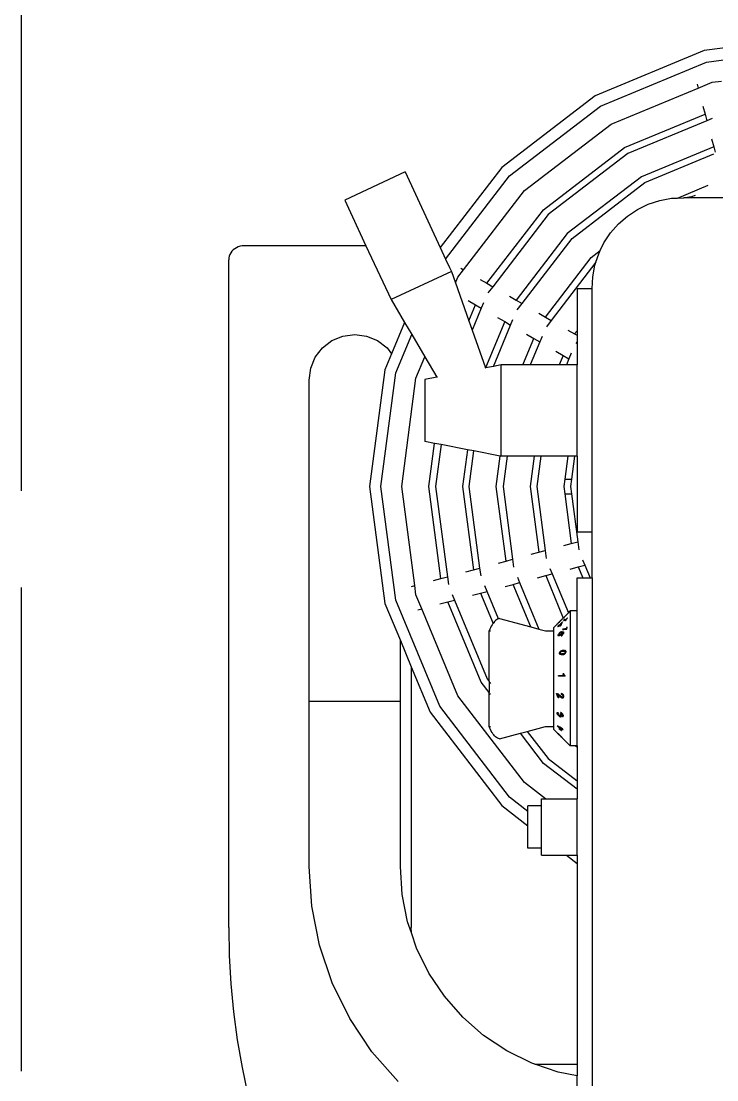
# Model space of a CAD drawing. Header units: millimetres. Extents: x 44692 to 101945, y -26273 to 14445.
# Drawn here: x 67417 to 67783, y -20654 to -20098 of the extents above; entities that cross this region are included whole.
import ezdxf

# ---------------------------------------------------------------- set-up
doc = ezdxf.new("R2010")
doc.units = ezdxf.units.MM
doc.header["$LTSCALE"] = 100
doc.linetypes.add('DASHEDX2', pattern=[3.048, 2.54, -0.508])
doc.layers.add('Area proceso', color=90, linetype='DASHEDX2')
doc.layers.add('Maquinas', color=200, linetype='Continuous')

msp = doc.modelspace()

# ---------------------------------------------------------------- linework, layer by layer
at = {"layer": 'Area proceso'}
msp.add_line((67417.432, -20090.329), (67417.432, -20906.329), dxfattribs=at)
at = {"layer": 'Maquinas'}
for p, q in [((67837.301, -20105.141), (67775.969, -20113.215)), ((67777.232, -20119.233), (67836.952, -20111.371)), ((67775.969, -20113.215), (67718.816, -20136.889)), ((67721.582, -20142.284), (67777.232, -20119.233)), ((67780.076, -20129.846), (67784.985, -20129.2)), ((67727.076, -20151.799), (67772.749, -20132.881)), ((67772.2, -20130.836), (67772.749, -20132.881)), ((67772.749, -20132.881), (67780.076, -20129.846)), ((67718.816, -20136.889), (67669.738, -20174.548)), ((67673.794, -20178.953), (67721.582, -20142.284)), ((67775.282, -20142.338), (67776.418, -20146.576)), ((67681.564, -20186.722), (67727.076, -20151.799)), ((67734.165, -20164.078), (67776.418, -20146.576)), ((67777.335, -20149.999), (67735.937, -20167.147)), ((67776.418, -20146.576), (67777.335, -20149.999)), ((67780.196, -20148.814), (67777.335, -20149.999)), ((67779.869, -20159.456), (67781.005, -20163.694)), ((67691.589, -20196.747), (67734.165, -20164.078)), ((67735.937, -20167.147), (67694.095, -20199.254)), ((67781.005, -20163.694), (67743.026, -20179.425)), ((67744.798, -20182.495), (67781.072, -20167.47)), ((67781.005, -20163.694), (67781.753, -20166.488)), ((67618.935, -20176.927), (67587.246, -20191.704)), ((67618.935, -20176.927), (67637.448, -20216.629)), ((67669.738, -20174.548), (67637.448, -20216.629)), ((67640.259, -20222.657), (67673.794, -20178.953)), ((67743.026, -20179.425), (67704.12, -20209.279)), ((67706.626, -20211.785), (67744.798, -20182.495)), ((67761.971, -20190.596), (67778.048, -20183.937)), ((67649.655, -20228.306), (67681.564, -20186.722)), ((67752.62, -20191.877), (67758.815, -20190.737)), ((67758.815, -20190.737), (67761.807, -20190.664)), ((67761.807, -20190.664), (67761.971, -20190.596)), ((67761.971, -20190.596), (67765.106, -20190.436)), ((67765.106, -20190.436), (67765.203, -20190.436)), ((67767.2, -20190.326), (67765.203, -20190.436)), ((67788.17, -20190.436), (67765.203, -20190.436)), ((67769.26, -20189.938), (67767.2, -20190.326)), ((67771.251, -20189.281), (67769.26, -20189.938)), ((67587.246, -20191.704), (67598.437, -20215.703)), ((67740.963, -20196.575), (67746.634, -20193.834)), ((67746.634, -20193.834), (67752.62, -20191.877)), ((67661.933, -20235.395), (67691.589, -20196.747)), ((67694.095, -20199.254), (67665.003, -20237.167)), ((67730.967, -20204.194), (67735.709, -20200.049)), ((67735.709, -20200.049), (67740.963, -20196.575)), ((67726.821, -20208.936), (67730.967, -20204.194)), ((67704.12, -20209.279), (67677.281, -20244.256)), ((67680.351, -20246.028), (67706.626, -20211.785)), ((67723.347, -20214.19), (67726.821, -20208.936)), ((67528.068, -20218.568), (67527.488, -20219.365)), ((67528.756, -20217.848), (67528.068, -20218.568)), ((67529.542, -20217.216), (67528.756, -20217.848)), ((67530.41, -20216.684), (67529.542, -20217.216)), ((67531.346, -20216.261), (67530.41, -20216.684)), ((67532.335, -20215.953), (67531.346, -20216.261)), ((67533.359, -20215.766), (67532.335, -20215.953)), ((67534.401, -20215.703), (67533.359, -20215.766)), ((67598.437, -20215.703), (67534.401, -20215.703)), ((67598.437, -20215.703), (67611.584, -20243.898)), ((67637.448, -20216.629), (67640.259, -20222.657)), ((67716.651, -20221.81), (67721.441, -20218.135)), ((67720.607, -20219.861), (67721.441, -20218.135)), ((67721.441, -20218.135), (67723.347, -20214.19)), ((67526.487, -20222.071), (67526.418, -20223.027)), ((67526.418, -20330.363), (67526.418, -20223.027)), ((67526.69, -20221.131), (67526.487, -20222.071)), ((67527.026, -20220.224), (67526.69, -20221.131)), ((67527.488, -20219.365), (67527.026, -20220.224)), ((67640.259, -20222.657), (67642.298, -20227.03)), ((67692.629, -20253.117), (67716.651, -20221.81)), ((67719.145, -20224.333), (67720.607, -20219.861)), ((67643.273, -20229.121), (67611.584, -20243.898)), ((67642.298, -20227.03), (67643.273, -20229.121)), ((67643.273, -20229.121), (67645.417, -20235.19)), ((67646.641, -20232.234), (67649.655, -20228.306)), ((67648.265, -20227.482), (67648.141, -20227.432)), ((67648.265, -20227.482), (67649.655, -20228.306)), ((67719.145, -20224.333), (67695.698, -20254.889)), ((67717.51, -20232.042), (67718.649, -20225.848)), ((67718.649, -20225.848), (67719.145, -20224.333)), ((67645.417, -20235.19), (67646.641, -20232.234)), ((67645.417, -20235.19), (67652.419, -20255.017)), ((67658.4, -20233.355), (67661.933, -20235.395)), ((67717.209, -20238.333), (67717.51, -20232.042)), ((67661.933, -20235.395), (67665.003, -20237.167)), ((67665.003, -20237.167), (67662.476, -20240.46)), ((67717.209, -20238.333), (67709.226, -20238.333)), ((67709.226, -20238.333), (67709.226, -20260.349)), ((67717.209, -20366.059), (67717.209, -20238.333)), ((67611.584, -20243.898), (67618.693, -20255.943)), ((67652.084, -20244.457), (67655.884, -20246.651)), ((67660.138, -20245.562), (67658.953, -20248.423)), ((67673.747, -20242.215), (67677.281, -20244.256)), ((67677.281, -20244.256), (67680.351, -20246.028)), ((67677.824, -20249.321), (67680.351, -20246.028)), ((67652.419, -20255.017), (67655.884, -20246.651)), ((67658.953, -20248.423), (67654.169, -20259.973)), ((67655.884, -20246.651), (67658.953, -20248.423)), ((67689.095, -20251.076), (67692.629, -20253.117)), ((67618.693, -20255.943), (67611.866, -20272.425)), ((67618.693, -20255.943), (67622.416, -20262.252)), ((67652.419, -20255.017), (67654.169, -20259.973)), ((67671.232, -20255.512), (67661.171, -20279.8)), ((67665.298, -20279.018), (67674.301, -20257.284)), ((67667.432, -20253.318), (67671.232, -20255.512)), ((67671.232, -20255.512), (67674.301, -20257.284)), ((67674.301, -20257.284), (67675.486, -20254.423)), ((67692.629, -20253.117), (67695.698, -20254.889)), ((67695.698, -20254.889), (67693.171, -20258.182)), ((67586.333, -20263.098), (67592.531, -20262.282)), ((67592.531, -20262.282), (67598.73, -20263.098)), ((67614.074, -20282.391), (67622.416, -20262.252)), ((67622.416, -20262.252), (67629.345, -20273.991)), ((67654.169, -20259.973), (67661.171, -20279.8)), ((67682.78, -20262.179), (67686.579, -20264.373)), ((67704.443, -20259.937), (67707.976, -20261.978)), ((67709.226, -20260.349), (67707.976, -20261.978)), ((67707.976, -20261.978), (67709.226, -20262.699)), ((67709.226, -20260.349), (67709.226, -20262.699)), ((67709.226, -20262.699), (67709.226, -20266.122)), ((67575.597, -20269.296), (67580.557, -20265.491)), ((67580.557, -20265.491), (67586.333, -20263.098)), ((67598.73, -20263.098), (67604.506, -20265.491)), ((67604.506, -20265.491), (67609.466, -20269.296)), ((67680.832, -20278.248), (67686.579, -20264.373)), ((67689.649, -20266.145), (67684.636, -20278.248)), ((67686.579, -20264.373), (67689.649, -20266.145)), ((67690.834, -20263.284), (67689.649, -20266.145)), ((67709.226, -20266.122), (67708.519, -20267.043)), ((67709.226, -20266.122), (67709.226, -20278.248)), ((67571.791, -20274.256), (67575.597, -20269.296)), ((67611.866, -20272.425), (67608.406, -20280.778)), ((67609.466, -20269.296), (67611.866, -20272.425)), ((67624.687, -20285.235), (67629.345, -20273.991)), ((67629.345, -20273.991), (67635.669, -20284.707)), ((67698.127, -20271.04), (67701.927, -20273.234)), ((67701.927, -20273.234), (67699.85, -20278.248)), ((67701.927, -20273.234), (67704.996, -20275.006)), ((67706.181, -20272.145), (67704.996, -20275.006)), ((67569.399, -20280.032), (67571.791, -20274.256)), ((67665.298, -20279.018), (67661.171, -20279.8)), ((67669.312, -20278.248), (67665.298, -20279.018)), ((67680.832, -20278.248), (67669.312, -20278.248)), ((67669.312, -20326.145), (67669.312, -20278.248)), ((67684.636, -20278.248), (67680.832, -20278.248)), ((67699.85, -20278.248), (67684.636, -20278.248)), ((67703.654, -20278.248), (67699.85, -20278.248)), ((67704.996, -20275.006), (67703.654, -20278.248)), ((67709.226, -20278.248), (67703.654, -20278.248)), ((67709.226, -20326.145), (67709.226, -20278.248)), ((67568.583, -20286.231), (67569.399, -20280.032)), ((67608.406, -20280.778), (67600.331, -20342.111)), ((67606.212, -20342.111), (67614.074, -20282.391)), ((67617.2, -20342.111), (67624.687, -20285.235)), ((67635.669, -20284.707), (67629.397, -20285.911)), ((67636.018, -20284.64), (67635.669, -20284.707)), ((67661.171, -20279.8), (67660.841, -20279.874)), ((67568.583, -20454.837), (67568.583, -20286.231)), ((67629.397, -20285.911), (67629.397, -20318.481)), ((67634.362, -20319.435), (67629.397, -20318.481)), ((67631.377, -20342.111), (67634.362, -20319.435)), ((67637.819, -20320.098), (67634.362, -20319.435)), ((67637.819, -20320.098), (67634.922, -20342.111)), ((67651.648, -20322.753), (67637.819, -20320.098)), ((67651.648, -20322.753), (67649.099, -20342.111)), ((67655.105, -20323.417), (67651.648, -20322.753)), ((67652.643, -20342.111), (67655.105, -20323.417)), ((67668.933, -20326.072), (67655.105, -20323.417)), ((67666.821, -20342.111), (67668.933, -20326.072)), ((67669.312, -20326.145), (67668.933, -20326.072)), ((67672.467, -20326.145), (67669.312, -20326.145)), ((67672.467, -20326.145), (67670.365, -20342.111)), ((67686.645, -20326.145), (67672.467, -20326.145)), ((67686.645, -20326.145), (67684.543, -20342.111)), ((67690.189, -20326.145), (67686.645, -20326.145)), ((67690.189, -20326.145), (67688.087, -20342.111)), ((67704.367, -20326.145), (67690.189, -20326.145)), ((67704.367, -20326.145), (67702.773, -20338.254)), ((67707.911, -20326.145), (67704.367, -20326.145)), ((67707.911, -20326.145), (67706.317, -20338.254)), ((67709.226, -20326.145), (67707.911, -20326.145)), ((67709.226, -20326.145), (67709.226, -20366.059)), ((67526.487, -20330.363), (67526.418, -20330.363)), ((67526.418, -20573.614), (67526.418, -20330.363)), ((67702.773, -20338.254), (67702.265, -20342.111)), ((67702.773, -20338.254), (67706.317, -20338.254)), ((67706.317, -20338.254), (67705.809, -20342.111)), ((67600.331, -20342.111), (67608.406, -20403.443)), ((67614.074, -20401.831), (67606.212, -20342.111)), ((67624.041, -20394.077), (67617.2, -20342.111)), ((67637.736, -20390.408), (67631.377, -20342.111)), ((67634.922, -20342.111), (67641.159, -20389.491)), ((67649.099, -20342.111), (67654.854, -20385.821)), ((67658.277, -20384.904), (67652.643, -20342.111)), ((67671.972, -20381.234), (67666.821, -20342.111)), ((67670.365, -20342.111), (67675.395, -20380.317)), ((67684.543, -20342.111), (67689.09, -20376.648)), ((67688.087, -20342.111), (67692.514, -20375.73)), ((67702.265, -20342.111), (67702.777, -20345.998)), ((67702.777, -20345.998), (67706.208, -20372.061)), ((67702.777, -20345.998), (67706.321, -20345.998)), ((67705.809, -20342.111), (67706.321, -20345.998)), ((67706.321, -20345.998), (67709.632, -20371.144)), ((67717.209, -20366.059), (67709.226, -20366.059)), ((67717.209, -20379.896), (67717.209, -20366.059)), ((67702.267, -20373.117), (67706.208, -20372.061)), ((67706.208, -20372.061), (67709.632, -20371.144)), ((67709.632, -20371.144), (67710.173, -20375.259)), ((67685.148, -20377.704), (67689.09, -20376.648)), ((67689.09, -20376.648), (67692.514, -20375.73)), ((67692.514, -20375.73), (67693.055, -20379.846)), ((67654.854, -20385.821), (67658.277, -20384.904)), ((67658.819, -20389.019), (67658.277, -20384.904)), ((67668.03, -20382.291), (67671.972, -20381.234)), ((67671.972, -20381.234), (67675.395, -20380.317)), ((67675.395, -20380.317), (67675.937, -20384.432)), ((67695.01, -20385.106), (67696.195, -20387.967)), ((67705.652, -20385.433), (67709.889, -20384.298)), ((67709.889, -20384.298), (67713.313, -20383.38)), ((67709.889, -20384.298), (67712.255, -20390.008)), ((67712.128, -20380.519), (67713.313, -20383.38)), ((67713.313, -20383.38), (67716.058, -20390.008)), ((67717.209, -20390.008), (67717.209, -20379.896)), ((67633.794, -20391.464), (67637.736, -20390.408)), ((67637.736, -20390.408), (67641.159, -20389.491)), ((67641.159, -20389.491), (67641.701, -20393.606)), ((67650.912, -20386.877), (67654.854, -20385.821)), ((67677.892, -20389.693), (67679.077, -20392.554)), ((67688.533, -20390.02), (67692.771, -20388.884)), ((67692.771, -20388.884), (67696.195, -20387.967)), ((67692.771, -20388.884), (67702.013, -20411.195)), ((67696.195, -20387.967), (67704.679, -20408.45)), ((67709.226, -20390.008), (67712.255, -20390.008)), ((67709.226, -20407.453), (67709.226, -20390.008)), ((67712.255, -20390.008), (67712.34, -20390.213)), ((67712.255, -20390.008), (67716.058, -20390.008)), ((67716.058, -20390.008), (67717.209, -20390.008)), ((67716.058, -20390.008), (67716.143, -20390.213)), ((67717.209, -20390.008), (67717.209, -20677.391)), ((67622.352, -20394.53), (67624.041, -20394.077)), ((67624.687, -20398.987), (67624.041, -20394.077)), ((67661.959, -20397.141), (67660.774, -20394.28)), ((67671.415, -20394.607), (67675.653, -20393.471)), ((67675.653, -20393.471), (67679.077, -20392.554)), ((67684.896, -20415.784), (67675.653, -20393.471)), ((67679.077, -20392.554), (67689.184, -20416.955)), ((67637.125, -20457.481), (67614.074, -20401.831)), ((67627.722, -20406.314), (67624.687, -20398.987)), ((67641.417, -20402.645), (67644.841, -20401.727)), ((67643.656, -20398.867), (67644.841, -20401.727)), ((67644.841, -20401.727), (67661.988, -20443.126)), ((67654.297, -20399.193), (67658.535, -20398.058)), ((67658.535, -20398.058), (67661.959, -20397.141)), ((67658.535, -20398.058), (67665.128, -20413.975)), ((67667.934, -20411.566), (67661.959, -20397.141)), ((67608.406, -20403.443), (67616.48, -20422.936)), ((67625.677, -20406.862), (67627.722, -20406.314)), ((67646.641, -20451.987), (67627.722, -20406.314)), ((67637.179, -20403.78), (67641.417, -20402.645)), ((67658.919, -20444.898), (67641.417, -20402.645)), ((67704.679, -20408.45), (67705.682, -20407.453)), ((67709.226, -20407.453), (67705.682, -20407.453)), ((67705.682, -20407.453), (67705.682, -20478.333)), ((67709.226, -20478.297), (67709.226, -20407.453)), ((67665.977, -20412.964), (67665.498, -20413.496)), ((67666.473, -20412.498), (67665.977, -20412.964)), ((67666.984, -20412.1), (67666.473, -20412.498)), ((67667.507, -20411.772), (67666.984, -20412.1)), ((67667.934, -20411.566), (67667.507, -20411.772)), ((67668.04, -20411.516), (67667.934, -20411.566)), ((67668.58, -20411.332), (67668.04, -20411.516)), ((67668.58, -20411.332), (67684.896, -20415.784)), ((67696.821, -20416.264), (67702.013, -20411.195)), ((67699.775, -20413.356), (67700.003, -20413.124)), ((67700.061, -20413.05), (67699.787, -20413.321)), ((67700.118, -20413.012), (67699.873, -20413.255)), ((67699.929, -20413.269), (67700.206, -20412.995)), ((67700.175, -20413.005), (67699.943, -20413.233)), ((67699.963, -20413.159), (67700.11, -20413.014)), ((67700.003, -20413.124), (67700.263, -20412.864)), ((67700.362, -20412.748), (67700.061, -20413.05)), ((67700.11, -20413.014), (67700.345, -20412.779)), ((67700.338, -20412.792), (67700.118, -20413.012)), ((67700.403, -20412.776), (67700.175, -20413.005)), ((67700.206, -20412.995), (67700.403, -20412.797)), ((67700.263, -20412.864), (67700.332, -20412.795)), ((67700.332, -20412.795), (67700.362, -20412.748)), ((67700.539, -20412.592), (67700.338, -20412.792)), ((67700.345, -20412.779), (67700.541, -20412.583)), ((67700.585, -20412.589), (67700.403, -20412.776)), ((67700.403, -20412.797), (67700.571, -20412.624)), ((67700.719, -20412.411), (67700.539, -20412.592)), ((67700.541, -20412.583), (67700.69, -20412.431)), ((67700.571, -20412.624), (67700.741, -20412.451)), ((67700.713, -20412.452), (67700.585, -20412.589)), ((67700.69, -20412.431), (67700.785, -20412.332)), ((67700.778, -20412.375), (67700.713, -20412.452)), ((67700.88, -20412.25), (67700.719, -20412.411)), ((67700.741, -20412.451), (67700.885, -20412.303)), ((67701.212, -20411.947), (67700.778, -20412.375)), ((67700.785, -20412.332), (67701.216, -20411.904)), ((67701.013, -20412.115), (67700.88, -20412.25)), ((67700.885, -20412.303), (67701.006, -20412.177)), ((67701.006, -20412.177), (67701.101, -20412.075)), ((67701.114, -20412.012), (67701.013, -20412.115)), ((67701.101, -20412.075), (67701.169, -20411.998)), ((67701.181, -20411.942), (67701.114, -20412.012)), ((67701.169, -20411.998), (67701.212, -20411.947)), ((67701.216, -20411.904), (67701.181, -20411.942)), ((67702.013, -20411.195), (67704.679, -20408.45)), ((67702.481, -20412.012), (67702.069, -20412.44)), ((67702.069, -20412.44), (67702.402, -20412.44)), ((67702.31, -20410.806), (67702.401, -20410.806)), ((67702.766, -20410.378), (67702.336, -20410.806)), ((67702.401, -20410.806), (67702.678, -20410.53)), ((67703.178, -20412.44), (67702.402, -20412.44)), ((67702.857, -20412.012), (67702.481, -20412.012)), ((67702.678, -20410.53), (67702.819, -20410.379)), ((67702.795, -20410.378), (67702.74, -20410.378)), ((67703.188, -20409.972), (67702.795, -20410.378)), ((67703.038, -20410.15), (67702.819, -20410.379)), ((67702.857, -20412.012), (67703.373, -20412.012)), ((67703.038, -20410.15), (67703.321, -20409.858)), ((67703.178, -20412.44), (67703.255, -20412.44)), ((67703.63, -20409.522), (67703.188, -20409.972)), ((67703.255, -20412.44), (67703.508, -20412.164)), ((67703.321, -20409.858), (67703.65, -20409.522)), ((67703.489, -20411.833), (67703.373, -20412.012)), ((67703.65, -20411.607), (67703.489, -20411.833)), ((67703.519, -20412.127), (67703.565, -20412.013)), ((67703.565, -20412.013), (67703.697, -20411.784)), ((67703.995, -20411.156), (67703.65, -20411.607)), ((67703.697, -20411.784), (67703.892, -20411.493)), ((67703.892, -20411.493), (67704.142, -20411.156)), ((67704.142, -20411.156), (67703.995, -20411.156)), ((67704.679, -20408.45), (67704.709, -20408.521)), ((67663.428, -20417.053), (67663.093, -20417.921)), ((67663.093, -20444.565), (67663.093, -20417.921)), ((67663.792, -20416.233), (67663.428, -20417.053)), ((67663.428, -20417.921), (67663.792, -20417.921)), ((67664.183, -20415.463), (67663.792, -20416.233)), ((67664.598, -20414.749), (67664.183, -20415.463)), ((67665.037, -20414.092), (67664.598, -20414.749)), ((67665.128, -20413.975), (67665.037, -20414.092)), ((67665.498, -20413.496), (67665.128, -20413.975)), ((67684.896, -20415.784), (67689.184, -20416.955)), ((67689.184, -20416.955), (67692.723, -20417.921)), ((67692.723, -20417.921), (67696.821, -20417.921)), ((67696.821, -20416.264), (67696.821, -20417.921)), ((67696.821, -20417.921), (67696.821, -20468.058)), ((67698.919, -20414.186), (67698.957, -20414.143)), ((67699.009, -20414.103), (67698.943, -20414.165)), ((67698.957, -20414.143), (67699.043, -20414.054)), ((67699.117, -20413.999), (67699.009, -20414.103)), ((67699.043, -20414.054), (67699.086, -20414.015)), ((67699.086, -20414.015), (67699.302, -20413.809)), ((67699.266, -20413.853), (67699.117, -20413.999)), ((67699.13, -20415.806), (67699.573, -20415.335)), ((67699.269, -20415.806), (67699.13, -20415.806)), ((67699.133, -20414.015), (67699.176, -20413.983)), ((67699.236, -20413.894), (67699.154, -20413.985)), ((67699.176, -20413.983), (67699.282, -20413.888)), ((67699.379, -20413.743), (67699.236, -20413.894)), ((67699.447, -20413.676), (67699.266, -20413.853)), ((67699.559, -20415.498), (67699.269, -20415.806)), ((67699.282, -20413.888), (67699.447, -20413.732)), ((67699.285, -20415.335), (67699.696, -20414.907)), ((67699.302, -20413.809), (67699.583, -20413.535)), ((67699.559, -20415.335), (67699.325, -20415.335)), ((67699.42, -20413.684), (67699.376, -20413.732)), ((67699.583, -20413.535), (67699.379, -20413.743)), ((67699.391, -20413.719), (67699.432, -20413.68)), ((67699.478, -20413.624), (67699.42, -20413.684)), ((67699.432, -20413.68), (67699.5, -20413.615)), ((67699.649, -20413.476), (67699.447, -20413.676)), ((67699.447, -20413.732), (67699.659, -20413.528)), ((67699.561, -20413.539), (67699.478, -20413.624)), ((67699.5, -20413.615), (67699.593, -20413.524)), ((67699.712, -20415.335), (67699.559, -20415.498)), ((67699.626, -20413.535), (67699.576, -20413.575)), ((67699.667, -20413.437), (67699.581, -20413.52)), ((67699.583, -20413.561), (67699.619, -20413.52)), ((67699.593, -20413.524), (67699.705, -20413.414)), ((67699.619, -20413.52), (67699.683, -20413.452)), ((67699.754, -20413.416), (67699.626, -20413.535)), ((67699.873, -20413.255), (67699.649, -20413.476)), ((67699.659, -20413.528), (67699.929, -20413.269)), ((67699.787, -20413.321), (67699.667, -20413.437)), ((67699.683, -20413.452), (67699.775, -20413.356)), ((67699.78, -20414.907), (67699.696, -20414.907)), ((67699.705, -20413.414), (67699.829, -20413.292)), ((67699.712, -20415.335), (67700.028, -20415.335)), ((67699.943, -20413.233), (67699.754, -20413.416)), ((67699.976, -20414.907), (67699.78, -20414.907)), ((67699.829, -20413.292), (67699.963, -20413.159)), ((67701.399, -20413.395), (67699.976, -20414.907)), ((67700.028, -20415.335), (67700.594, -20415.335)), ((67700.115, -20414.907), (67701.142, -20413.816)), ((67700.493, -20414.907), (67700.115, -20414.907)), ((67700.463, -20418.62), (67700.263, -20418.781)), ((67700.657, -20418.486), (67700.463, -20418.62)), ((67700.702, -20414.907), (67700.493, -20414.907)), ((67700.594, -20415.335), (67700.914, -20414.986)), ((67700.837, -20418.384), (67700.657, -20418.486)), ((67700.79, -20414.635), (67700.702, -20414.907)), ((67701.142, -20413.816), (67700.79, -20414.635)), ((67700.84, -20418.726), (67701.169, -20418.277)), ((67701.008, -20418.314), (67700.858, -20418.375)), ((67700.914, -20414.986), (67701.135, -20414.318)), ((67701.169, -20418.277), (67701.008, -20418.314)), ((67701.135, -20414.318), (67701.538, -20413.395)), ((67701.171, -20420.423), (67702.462, -20418.69)), ((67701.571, -20418.353), (67701.223, -20418.754)), ((67701.538, -20413.395), (67701.399, -20413.395)), ((67701.881, -20416.753), (67701.529, -20417.181)), ((67701.529, -20417.181), (67702.359, -20417.181)), ((67702.168, -20418.587), (67701.571, -20418.353)), ((67701.881, -20416.753), (67702.867, -20416.753)), ((67702.462, -20418.69), (67702.168, -20418.587)), ((67703.656, -20417.181), (67702.359, -20417.181)), ((67703.506, -20416.753), (67702.897, -20416.753)), ((67703.554, -20416.574), (67703.506, -20416.753)), ((67703.639, -20416.347), (67703.554, -20416.574)), ((67703.782, -20416.049), (67703.639, -20416.347)), ((67703.656, -20417.181), (67703.872, -20416.905)), ((67703.864, -20415.897), (67703.782, -20416.049)), ((67703.847, -20416.754), (67703.878, -20416.525)), ((67703.872, -20416.905), (67703.847, -20416.754)), ((67703.972, -20415.897), (67703.864, -20415.897)), ((67703.878, -20416.525), (67703.967, -20416.233)), ((67703.967, -20416.233), (67704.114, -20415.897)), ((67704.114, -20415.897), (67703.972, -20415.897)), ((67616.48, -20454.837), (67616.48, -20422.936)), ((67616.48, -20422.936), (67622.213, -20436.776)), ((67699.226, -20420.311), (67699.253, -20420.129)), ((67699.244, -20420.432), (67699.226, -20420.311)), ((67699.3, -20420.518), (67699.244, -20420.432)), ((67699.253, -20420.129), (67699.337, -20419.915)), ((67699.393, -20420.57), (67699.3, -20420.518)), ((67699.337, -20419.915), (67699.479, -20419.671)), ((67699.524, -20420.587), (67699.393, -20420.57)), ((67699.479, -20419.671), (67699.678, -20419.396)), ((67699.698, -20420.568), (67699.524, -20420.587)), ((67699.66, -20419.806), (67699.635, -20419.919)), ((67699.635, -20419.919), (67699.641, -20420.013)), ((67699.641, -20420.013), (67699.68, -20420.08)), ((67699.712, -20419.681), (67699.66, -20419.806)), ((67699.678, -20419.396), (67699.867, -20419.169)), ((67699.68, -20420.08), (67699.751, -20420.12)), ((67699.887, -20420.509), (67699.698, -20420.568)), ((67699.792, -20419.545), (67699.712, -20419.681)), ((67699.751, -20420.12), (67699.856, -20420.133)), ((67699.9, -20419.396), (67699.792, -20419.545)), ((67699.856, -20420.133), (67699.975, -20420.12)), ((67700.307, -20420.273), (67699.887, -20420.509)), ((67699.89, -20419.145), (67700.263, -20418.781)), ((67700.113, -20419.158), (67699.9, -20419.396)), ((67699.975, -20420.12), (67700.237, -20420.017)), ((67700.348, -20418.958), (67700.113, -20419.158)), ((67700.38, -20419.928), (67700.237, -20420.017)), ((67700.307, -20420.273), (67700.524, -20420.108)), ((67700.348, -20418.958), (67700.594, -20418.809)), ((67700.526, -20419.817), (67700.38, -20419.928)), ((67700.524, -20420.108), (67700.727, -20419.924)), ((67700.667, -20419.69), (67700.526, -20419.817)), ((67700.594, -20418.809), (67700.84, -20418.726)), ((67700.803, -20419.548), (67700.667, -20419.69)), ((67700.727, -20419.924), (67700.917, -20419.722)), ((67700.936, -20419.389), (67700.803, -20419.548)), ((67701.93, -20419.033), (67700.895, -20420.423)), ((67700.895, -20420.423), (67701.171, -20420.423)), ((67700.917, -20419.722), (67701.094, -20419.503)), ((67701.076, -20419.192), (67700.936, -20419.389)), ((67701.17, -20419.016), (67701.076, -20419.192)), ((67701.094, -20419.503), (67701.212, -20419.333)), ((67701.219, -20418.867), (67701.17, -20419.016)), ((67701.212, -20419.333), (67701.235, -20419.293)), ((67701.223, -20418.754), (67701.219, -20418.867)), ((67701.235, -20419.293), (67701.314, -20419.166)), ((67701.314, -20419.166), (67701.464, -20418.845)), ((67701.464, -20418.845), (67701.696, -20418.944)), ((67701.696, -20418.944), (67701.93, -20419.033)), ((67700.001, -20429.756), (67700.01, -20429.606)), ((67700.023, -20429.889), (67700.001, -20429.756)), ((67700.01, -20429.606), (67700.049, -20429.439)), ((67700.049, -20429.439), (67700.118, -20429.256)), ((67700.118, -20429.256), (67700.244, -20429.017)), ((67700.244, -20429.017), (67700.399, -20428.806)), ((67700.389, -20429.397), (67700.38, -20429.527)), ((67700.38, -20429.527), (67700.408, -20429.645)), ((67700.436, -20429.256), (67700.389, -20429.397)), ((67700.399, -20428.806), (67700.501, -20428.703)), ((67700.408, -20429.645), (67700.474, -20429.752)), ((67700.515, -20429.114), (67700.436, -20429.256)), ((67700.474, -20429.752), (67700.596, -20429.839)), ((67700.501, -20428.703), (67700.586, -20428.622)), ((67700.62, -20428.985), (67700.515, -20429.114)), ((67700.586, -20428.622), (67700.802, -20428.464)), ((67700.753, -20428.867), (67700.62, -20428.985)), ((67701.112, -20428.672), (67700.753, -20428.867)), ((67700.802, -20428.464), (67701.097, -20428.313)), ((67701.431, -20428.206), (67701.097, -20428.313)), ((67701.112, -20428.672), (67701.365, -20428.61)), ((67701.365, -20428.61), (67701.672, -20428.572)), ((67701.651, -20428.167), (67701.431, -20428.206)), ((67701.805, -20428.141), (67701.651, -20428.167)), ((67701.672, -20428.572), (67702.033, -20428.559)), ((67702.228, -20428.12), (67701.805, -20428.141)), ((67702.033, -20428.559), (67702.384, -20428.573)), ((67702.717, -20428.151), (67702.228, -20428.12)), ((67702.549, -20429.752), (67702.351, -20429.839)), ((67702.384, -20428.573), (67702.661, -20428.615)), ((67702.705, -20429.645), (67702.549, -20429.752)), ((67702.661, -20428.615), (67702.997, -20428.78)), ((67702.911, -20429.424), (67702.705, -20429.645)), ((67702.717, -20428.151), (67703.07, -20428.247)), ((67702.85, -20429.931), (67703.038, -20429.748)), ((67703.014, -20429.251), (67702.935, -20429.395)), ((67702.997, -20428.78), (67703.054, -20428.876)), ((67703.062, -20429.111), (67703.014, -20429.251)), ((67703.038, -20429.748), (67703.205, -20429.519)), ((67703.054, -20428.876), (67703.075, -20428.986)), ((67703.075, -20428.986), (67703.062, -20429.111)), ((67703.301, -20428.405), (67703.07, -20428.247)), ((67703.205, -20429.519), (67703.332, -20429.256)), ((67703.427, -20428.625), (67703.301, -20428.405)), ((67703.332, -20429.256), (67703.401, -20429.074)), ((67703.401, -20429.074), (67703.44, -20428.908)), ((67703.449, -20428.758), (67703.427, -20428.625)), ((67703.44, -20428.908), (67703.449, -20428.758)), ((67700.15, -20430.109), (67700.023, -20429.889)), ((67700.382, -20430.266), (67700.15, -20430.109)), ((67700.669, -20430.343), (67700.382, -20430.266)), ((67700.596, -20429.839), (67701.067, -20429.94)), ((67701.24, -20430.392), (67700.669, -20430.343)), ((67701.415, -20429.952), (67701.067, -20429.94)), ((67701.24, -20430.392), (67701.68, -20430.373)), ((67701.641, -20429.945), (67701.415, -20429.952)), ((67701.781, -20429.94), (67701.641, -20429.945)), ((67701.68, -20430.373), (67702.036, -20430.314)), ((67702.094, -20429.902), (67701.781, -20429.94)), ((67702.036, -20430.314), (67702.334, -20430.22)), ((67702.351, -20429.839), (67702.094, -20429.902)), ((67702.334, -20430.22), (67702.6, -20430.097)), ((67702.6, -20430.097), (67702.85, -20429.931)), ((67622.213, -20436.776), (67632.079, -20460.596)), ((67622.213, -20436.776), (67622.213, -20573.614)), ((67701.805, -20440.448), (67701.991, -20440.898)), ((67702.22, -20440.448), (67701.805, -20440.448)), ((67701.991, -20440.898), (67702.121, -20441.125)), ((67702.38, -20440.784), (67702.22, -20440.448)), ((67702.58, -20441.076), (67702.38, -20440.784)), ((67663.093, -20450.338), (67658.919, -20444.898)), ((67661.988, -20443.126), (67663.093, -20444.565)), ((67663.093, -20444.565), (67663.093, -20450.338)), ((67663.428, -20445.002), (67663.792, -20445.476)), ((67699.501, -20441.732), (67699.505, -20441.496)), ((67703.021, -20441.732), (67699.501, -20441.732)), ((67699.505, -20441.496), (67699.52, -20441.304)), ((67699.52, -20441.304), (67702.254, -20441.304)), ((67702.121, -20441.125), (67702.254, -20441.304)), ((67702.799, -20441.305), (67702.58, -20441.076)), ((67702.846, -20441.338), (67702.799, -20441.305)), ((67702.846, -20441.338), (67703.025, -20441.456)), ((67703.021, -20441.732), (67703.025, -20441.456)), ((67681.564, -20497.499), (67646.641, -20451.987)), ((67663.093, -20468.058), (67663.093, -20450.338)), ((67663.792, -20451.249), (67663.428, -20450.775)), ((67698.508, -20450.787), (67698.657, -20450.798)), ((67698.919, -20452.18), (67698.508, -20450.787)), ((67698.657, -20450.798), (67698.808, -20450.837)), ((67698.808, -20450.837), (67699.067, -20450.952)), ((67699.067, -20450.952), (67699.337, -20451.119)), ((67699.079, -20451.382), (67699.356, -20452.32)), ((67699.355, -20451.562), (67699.079, -20451.382)), ((67700.552, -20452.155), (67699.337, -20451.119)), ((67699.923, -20452.057), (67699.355, -20451.562)), ((67699.923, -20452.057), (67700.375, -20452.452)), ((67700.935, -20450.868), (67700.951, -20450.987)), ((67701.17, -20450.906), (67700.935, -20450.868)), ((67700.951, -20450.987), (67701.014, -20451.308)), ((67701.014, -20451.308), (67701.309, -20451.356)), ((67701.384, -20450.976), (67701.17, -20450.906)), ((67701.309, -20451.356), (67701.442, -20451.415)), ((67701.577, -20451.076), (67701.384, -20450.976)), ((67701.442, -20451.415), (67701.563, -20451.496)), ((67701.563, -20451.496), (67701.671, -20451.596)), ((67701.725, -20451.19), (67701.577, -20451.076)), ((67701.671, -20451.596), (67701.761, -20451.712)), ((67701.905, -20451.368), (67701.749, -20451.208)), ((67701.761, -20451.712), (67701.888, -20451.99)), ((67701.888, -20451.99), (67701.924, -20452.255)), ((67702.037, -20451.553), (67701.905, -20451.368)), ((67702.146, -20451.764), (67702.037, -20451.553)), ((67702.231, -20452), (67702.146, -20451.764)), ((67702.284, -20452.238), (67702.231, -20452)), ((67568.583, -20541.683), (67568.583, -20454.837)), ((67568.583, -20454.837), (67616.48, -20454.837)), ((67616.48, -20541.683), (67616.48, -20454.837)), ((67673.794, -20505.269), (67637.125, -20457.481)), ((67699.242, -20453.091), (67698.919, -20452.18)), ((67699.63, -20453.091), (67699.242, -20453.091)), ((67699.356, -20452.32), (67699.63, -20453.091)), ((67700.375, -20452.452), (67700.707, -20452.717)), ((67700.947, -20452.447), (67700.552, -20452.155)), ((67700.707, -20452.717), (67700.823, -20452.792)), ((67700.823, -20452.792), (67700.971, -20452.887)), ((67701.246, -20452.596), (67700.947, -20452.447)), ((67700.971, -20452.887), (67701.206, -20453.001)), ((67701.206, -20453.001), (67701.421, -20453.065)), ((67701.501, -20452.646), (67701.246, -20452.596)), ((67701.421, -20453.065), (67701.624, -20453.086)), ((67701.713, -20452.601), (67701.501, -20452.646)), ((67701.624, -20453.086), (67701.71, -20453.077)), ((67701.71, -20453.077), (67701.806, -20453.068)), ((67701.86, -20452.465), (67701.713, -20452.601)), ((67701.806, -20453.068), (67701.963, -20453.013)), ((67701.924, -20452.255), (67701.86, -20452.465)), ((67701.963, -20453.013), (67702.094, -20452.922)), ((67702.094, -20452.922), (67702.198, -20452.794)), ((67702.198, -20452.794), (67702.268, -20452.635)), ((67702.268, -20452.635), (67702.297, -20452.449)), ((67702.297, -20452.449), (67702.284, -20452.238)), ((67632.079, -20460.596), (67669.738, -20509.674)), ((67698.758, -20461.057), (67698.788, -20460.921)), ((67698.766, -20461.218), (67698.758, -20461.057)), ((67698.812, -20461.399), (67698.766, -20461.218)), ((67698.788, -20460.921), (67698.855, -20460.819)), ((67698.85, -20461.487), (67698.812, -20461.399)), ((67698.904, -20461.599), (67698.85, -20461.487)), ((67698.855, -20460.819), (67698.958, -20460.748)), ((67699.04, -20461.818), (67698.904, -20461.599)), ((67698.958, -20460.748), (67699.097, -20460.711)), ((67699.219, -20462.062), (67699.04, -20461.818)), ((67699.097, -20460.711), (67699.411, -20461.139)), ((67699.228, -20461.238), (67699.157, -20461.389)), ((67699.157, -20461.389), (67699.186, -20461.586)), ((67699.186, -20461.586), (67699.271, -20461.759)), ((67699.414, -20462.283), (67699.219, -20462.062)), ((67699.411, -20461.139), (67699.228, -20461.238)), ((67699.271, -20461.759), (67699.305, -20461.821)), ((67699.305, -20461.821), (67699.413, -20461.966)), ((67699.413, -20461.966), (67699.533, -20462.099)), ((67699.846, -20462.66), (67699.414, -20462.283)), ((67699.533, -20462.099), (67699.664, -20462.221)), ((67700.086, -20462.487), (67699.664, -20462.221)), ((67699.846, -20462.66), (67700.069, -20462.806)), ((67700.069, -20462.806), (67700.277, -20462.91)), ((67700.213, -20462.526), (67700.086, -20462.487)), ((67700.201, -20461.555), (67700.428, -20461.857)), ((67700.526, -20461.602), (67700.201, -20461.555)), ((67700.333, -20462.539), (67700.213, -20462.526)), ((67700.277, -20462.91), (67700.469, -20462.972)), ((67700.434, -20462.51), (67700.333, -20462.539)), ((67700.428, -20461.857), (67700.561, -20462.128)), ((67700.506, -20462.491), (67700.434, -20462.51)), ((67700.463, -20460.753), (67700.632, -20461.145)), ((67700.66, -20460.805), (67700.463, -20460.753)), ((67700.469, -20462.972), (67700.647, -20462.993)), ((67700.558, -20462.43), (67700.506, -20462.491)), ((67700.565, -20461.671), (67700.526, -20461.602)), ((67700.585, -20462.346), (67700.558, -20462.43)), ((67700.561, -20462.128), (67700.587, -20462.243)), ((67700.757, -20461.931), (67700.565, -20461.671)), ((67700.587, -20462.243), (67700.585, -20462.346)), ((67700.647, -20462.993), (67700.848, -20462.95)), ((67700.65, -20461.181), (67700.734, -20461.206)), ((67700.851, -20460.882), (67700.66, -20460.805)), ((67700.734, -20461.206), (67700.918, -20461.259)), ((67700.987, -20462.163), (67700.757, -20461.931)), ((67700.848, -20462.95), (67700.939, -20462.835)), ((67701.037, -20460.983), (67700.851, -20460.882)), ((67700.882, -20462.341), (67701.114, -20462.55)), ((67700.969, -20462.616), (67700.882, -20462.341)), ((67700.918, -20461.259), (67701.159, -20461.395)), ((67700.951, -20462.822), (67700.969, -20462.616)), ((67701.11, -20462.259), (67700.987, -20462.163)), ((67701.218, -20461.11), (67701.037, -20460.983)), ((67701.232, -20462.327), (67701.11, -20462.259)), ((67701.114, -20462.55), (67701.339, -20462.7)), ((67701.159, -20461.395), (67701.361, -20461.58)), ((67701.388, -20461.258), (67701.218, -20461.11)), ((67701.352, -20462.368), (67701.232, -20462.327)), ((67701.339, -20462.7), (67701.55, -20462.791)), ((67701.47, -20462.382), (67701.352, -20462.368)), ((67701.361, -20461.58), (67701.539, -20461.811)), ((67701.544, -20461.422), (67701.388, -20461.258)), ((67701.613, -20462.342), (67701.47, -20462.382)), ((67701.539, -20461.811), (67701.652, -20462.04)), ((67701.686, -20461.603), (67701.544, -20461.422)), ((67701.55, -20462.791), (67701.738, -20462.822)), ((67701.676, -20462.223), (67701.613, -20462.342)), ((67701.652, -20462.04), (67701.676, -20462.223)), ((67701.813, -20461.802), (67701.686, -20461.603)), ((67701.738, -20462.822), (67701.9, -20462.79)), ((67701.845, -20461.869), (67701.813, -20461.802)), ((67701.957, -20462.076), (67701.845, -20461.869)), ((67701.9, -20462.79), (67702.011, -20462.694)), ((67702.043, -20462.327), (67701.957, -20462.076)), ((67702.011, -20462.694), (67702.062, -20462.539)), ((67702.062, -20462.539), (67702.043, -20462.327)), ((67663.428, -20468.926), (67663.093, -20468.058)), ((67663.428, -20468.058), (67663.792, -20468.058)), ((67683.129, -20470.676), (67692.723, -20468.058)), ((67692.723, -20468.058), (67696.821, -20468.058)), ((67696.821, -20468.058), (67696.821, -20469.521)), ((67698.848, -20467.719), (67699.044, -20467.719)), ((67700.169, -20469.231), (67698.848, -20467.719)), ((67699.044, -20467.719), (67700.168, -20468.43)), ((67699.411, -20468.14), (67700.364, -20469.231)), ((67701.013, -20469.146), (67699.411, -20468.14)), ((67701.598, -20469.309), (67700.168, -20468.43)), ((67663.792, -20469.746), (67663.428, -20468.926)), ((67664.183, -20470.515), (67663.792, -20469.746)), ((67664.598, -20471.23), (67664.183, -20470.515)), ((67665.037, -20471.886), (67664.598, -20471.23)), ((67665.498, -20472.482), (67665.037, -20471.886)), ((67665.977, -20473.014), (67665.498, -20472.482)), ((67666.473, -20473.48), (67665.977, -20473.014)), ((67666.984, -20473.878), (67666.473, -20473.48)), ((67667.507, -20474.206), (67666.984, -20473.878)), ((67668.04, -20474.463), (67667.507, -20474.206)), ((67668.58, -20474.647), (67679.466, -20471.676)), ((67679.466, -20471.676), (67683.129, -20470.676)), ((67691.589, -20487.474), (67679.466, -20471.676)), ((67683.129, -20470.676), (67694.095, -20484.968)), ((67696.821, -20469.521), (67705.682, -20478.333)), ((67699.097, -20471.783), (67699.549, -20472.232)), ((67699.216, -20471.89), (67699.137, -20471.82)), ((67699.588, -20472.261), (67699.185, -20471.859)), ((67699.185, -20471.859), (67699.388, -20472.044)), ((67699.326, -20471.992), (67699.216, -20471.89)), ((67699.468, -20472.126), (67699.326, -20471.992)), ((67699.388, -20472.044), (67699.604, -20472.196)), ((67699.635, -20472.288), (67699.468, -20472.126)), ((67699.549, -20472.232), (67699.592, -20472.277)), ((67699.704, -20472.373), (67699.588, -20472.261)), ((67699.592, -20472.277), (67699.636, -20472.315)), ((67699.604, -20472.196), (67701.342, -20473.929)), ((67699.823, -20472.471), (67699.635, -20472.288)), ((67699.636, -20472.315), (67699.795, -20472.464)), ((67699.687, -20472.351), (67700.013, -20472.672)), ((67699.809, -20472.463), (67699.687, -20472.351)), ((67699.855, -20472.522), (67699.704, -20472.373)), ((67699.782, -20469.231), (67700.018, -20469.231)), ((67700.169, -20469.659), (67699.782, -20469.231)), ((67699.795, -20472.464), (67700.003, -20472.664)), ((67699.915, -20472.539), (67699.809, -20472.463)), ((67700.032, -20472.676), (67699.823, -20472.471)), ((67700.034, -20472.699), (67699.855, -20472.522)), ((67701.31, -20473.929), (67699.915, -20472.539)), ((67700.003, -20472.664), (67700.392, -20473.051)), ((67700.013, -20472.672), (67700.353, -20473.009)), ((67700.169, -20469.231), (67700.018, -20469.231)), ((67700.535, -20473.177), (67700.032, -20472.676)), ((67700.391, -20473.054), (67700.034, -20472.699)), ((67700.169, -20469.659), (67700.505, -20469.659)), ((67700.574, -20473.229), (67700.353, -20473.009)), ((67701.113, -20469.231), (67700.364, -20469.231)), ((67700.391, -20473.054), (67700.534, -20473.196)), ((67700.528, -20473.188), (67700.392, -20473.051)), ((67700.65, -20473.312), (67700.528, -20473.188)), ((67700.534, -20473.196), (67700.661, -20473.323)), ((67700.535, -20473.177), (67700.777, -20473.421)), ((67700.543, -20469.659), (67700.668, -20469.802)), ((67700.775, -20473.43), (67700.574, -20473.229)), ((67700.758, -20473.425), (67700.65, -20473.312)), ((67700.661, -20473.323), (67700.77, -20473.434)), ((67700.668, -20469.802), (67700.963, -20470.129)), ((67700.738, -20469.659), (67701.618, -20469.659)), ((67701.149, -20470.129), (67700.738, -20469.659)), ((67700.847, -20473.519), (67700.758, -20473.425)), ((67700.77, -20473.434), (67700.859, -20473.524)), ((67700.958, -20473.614), (67700.775, -20473.43)), ((67700.777, -20473.421), (67700.985, -20473.635)), ((67700.908, -20473.586), (67700.847, -20473.519)), ((67700.859, -20473.524), (67700.921, -20473.588)), ((67700.951, -20473.626), (67700.908, -20473.586)), ((67700.921, -20473.588), (67700.958, -20473.626)), ((67701.123, -20473.78), (67700.958, -20473.614)), ((67700.963, -20470.129), (67701.04, -20470.129)), ((67700.985, -20473.635), (67701.16, -20473.818)), ((67701.013, -20469.146), (67701.152, -20469.231)), ((67701.04, -20470.129), (67701.149, -20470.129)), ((67701.258, -20473.917), (67701.123, -20473.78)), ((67701.16, -20473.818), (67701.273, -20473.938)), ((67701.354, -20474.015), (67701.258, -20473.917)), ((67701.273, -20473.938), (67701.35, -20474.024)), ((67701.409, -20474.074), (67701.354, -20474.015)), ((67701.361, -20474.036), (67701.404, -20474.076)), ((67701.892, -20469.659), (67701.598, -20469.309)), ((67701.618, -20469.659), (67701.892, -20469.659)), ((67668.58, -20474.647), (67668.04, -20474.463)), ((67708.5, -20478.304), (67705.682, -20478.333)), ((67708.261, -20478.121), (67708.5, -20478.304)), ((67709.226, -20478.297), (67708.5, -20478.304)), ((67708.5, -20478.304), (67709.226, -20478.861)), ((67709.226, -20478.297), (67709.226, -20478.861)), ((67709.226, -20478.861), (67709.226, -20496.578)), ((67694.095, -20484.968), (67709.226, -20496.578)), ((67709.226, -20501.008), (67691.589, -20487.474)), ((67692.701, -20506.046), (67681.564, -20497.499)), ((67709.226, -20496.578), (67709.226, -20501.008)), ((67709.226, -20501.008), (67709.226, -20506.046)), ((67683.465, -20512.689), (67673.794, -20505.269)), ((67690.485, -20506.046), (67692.701, -20506.046)), ((67690.485, -20509.75), (67690.485, -20506.046)), ((67692.701, -20506.046), (67709.226, -20506.046)), ((67709.226, -20535.678), (67709.226, -20506.046)), ((67526.418, -20508.482), (67526.487, -20508.482)), ((67622.144, -20508.482), (67622.213, -20508.482)), ((67669.738, -20509.674), (67683.465, -20520.207)), ((67690.485, -20509.75), (67683.465, -20509.75)), ((67683.465, -20512.689), (67683.465, -20509.75)), ((67683.465, -20520.207), (67683.465, -20512.689)), ((67690.485, -20531.974), (67690.485, -20509.75)), ((67683.465, -20531.974), (67683.465, -20520.207)), ((67690.485, -20531.974), (67683.465, -20531.974)), ((67690.485, -20535.678), (67690.485, -20531.974)), ((67690.485, -20535.678), (67703.628, -20535.678)), ((67703.628, -20535.678), (67709.226, -20539.974)), ((67703.628, -20535.678), (67709.226, -20535.678)), ((67709.226, -20535.678), (67709.226, -20539.974)), ((67709.226, -20539.974), (67709.226, -20645.46)), ((67569.949, -20562.522), (67568.583, -20541.683)), ((67617.436, -20556.27), (67616.48, -20541.683)), ((67620.288, -20570.608), (67617.436, -20556.27)), ((67574.023, -20583.005), (67569.949, -20562.522)), ((67526.418, -20573.614), (67526.698, -20588.414)), ((67622.266, -20576.435), (67620.288, -20570.608)), ((67622.266, -20576.435), (67622.213, -20573.614)), ((67624.987, -20584.451), (67622.266, -20576.435)), ((67580.736, -20602.781), (67574.023, -20583.005)), ((67631.453, -20597.563), (67624.987, -20584.451)), ((67526.698, -20588.414), (67527.538, -20603.193)), ((67639.575, -20609.718), (67631.453, -20597.563)), ((67527.538, -20603.193), (67528.937, -20617.93)), ((67589.973, -20621.511), (67580.736, -20602.781)), ((67649.214, -20620.709), (67639.575, -20609.718)), ((67528.937, -20617.93), (67530.892, -20632.603)), ((67601.576, -20638.876), (67589.973, -20621.511)), ((67660.205, -20630.348), (67649.214, -20620.709)), ((67530.892, -20632.603), (67533.401, -20647.191)), ((67672.36, -20638.47), (67660.205, -20630.348)), ((67615.345, -20654.577), (67601.576, -20638.876)), ((67685.472, -20644.936), (67672.36, -20638.47)), ((67687.016, -20645.46), (67685.472, -20644.936)), ((67687.016, -20645.46), (67709.226, -20645.46)), ((67699.315, -20649.635), (67687.016, -20645.46)), ((67709.226, -20645.46), (67709.226, -20651.606)), ((67533.401, -20647.191), (67536.46, -20661.674)), ((67709.226, -20651.606), (67699.315, -20649.635)), ((67709.226, -20677.391), (67709.226, -20651.606))]:
    msp.add_line(p, q, dxfattribs=at)

doc.saveas('drawing.dxf')
